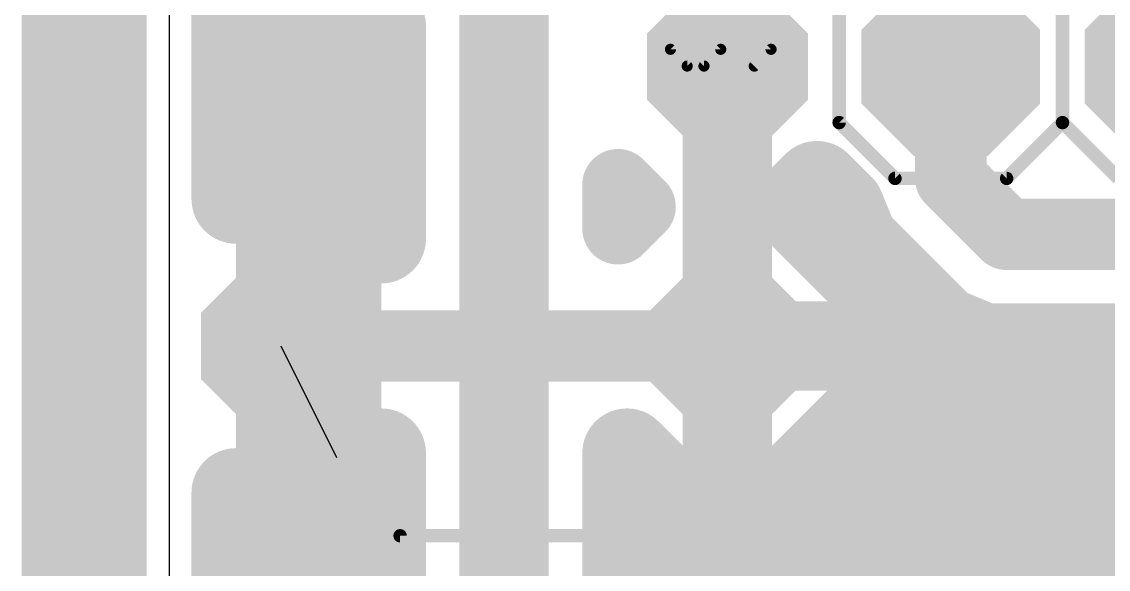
# Model space of a CAD drawing. Extents: x -2.9 to 49.9, y -3.5 to 62.6.
# Drawn here: x -2.95 to 9.41, y 10.16 to 16.39 of the extents above; entities that cross this region are included whole.
import ezdxf

# ---------------------------------------------------------------- set-up
doc = ezdxf.new("R2010")
doc.units = 0
for name, color, linetype in [('1', 22, 'CONTINUOUS'), ('16', 175, 'CONTINUOUS'), ('17', 82, 'CONTINUOUS'), ('18', 82, 'CONTINUOUS'), ('19', 53, 'CONTINUOUS'), ('20', 251, 'CONTINUOUS'), ('21', 253, 'CONTINUOUS'), ('25', 253, 'CONTINUOUS')]:
    doc.layers.add(name, color=color, linetype=linetype)

# ---------------------------------------------------------------- blocks, each defined once
blk = doc.blocks.new('OCTAGONP')
at = {"const_width": 0.5}
blk.add_lwpolyline([(-0.25, -0.1036), (-0.25, 0.1036), (-0.1036, 0.25), (0.1036, 0.25), (0.25, 0.1036), (0.25, -0.1036), (0.1036, -0.25), (-0.1036, -0.25), (-0.25, -0.1036), (-0.25, 0.1036)], dxfattribs=at)
blk = doc.blocks.new('OCTAGONV')
at = {"const_width": 0.5}
blk.add_lwpolyline([(-0.25, -0.1036), (-0.25, 0.1036), (-0.1036, 0.25), (0.1036, 0.25), (0.25, 0.1036), (0.25, -0.1036), (0.1036, -0.25), (-0.1036, -0.25), (-0.25, -0.1036), (-0.25, 0.1036)], dxfattribs=at)

msp = doc.modelspace()

# ---------------------------------------------------------------- linework, layer by layer
at = {"layer": '1', "const_width": 0.8128}
msp.add_lwpolyline([(0, 12.7), (5.08, 12.7)], dxfattribs=at)
at = {"layer": '1', "const_width": 0.4064}
for points in [[(0, 12.9032, 1), (0, 12.4968)], [(5.08, 12.4968, 1), (5.08, 12.9032)]]:
    msp.add_lwpolyline(points, format="xyb", dxfattribs=at)
at = {"layer": '16'}
for points, const_width in [([(-2.54, -1.27), (-2.54, 62.23)], 0.8128), ([(-1.9304, 60.8286), (-1.9304, 0.1514)], 0.8128), ([(-0.508, 14.37), (-0.508, 60.198)], 1.016), ([(-0.6096, 14.5224), (-0.6096, 60.2996)], 0.8128), ([(2.54, 17.78), (2.54, 8.89)], 1.016), ([(5.08, 17.5514), (5.08, 15.875)], 1.016), ([(5.08, 15.875), (5.08, 17.5514)], 1.016), ([(0.508, 16.9383), (1.143, 16.3033)], 1.016), ([(0.6096, 16.9804), (1.2446, 16.3454)], 0.8128), ([(1.143, 16.3033), (1.143, 13.9187)], 1.016), ([(-0.508, 16.256), (1.143, 16.256)], 1.016), ([(1.2446, 16.3454), (1.2446, 15.1196)], 0.8128), ([(5.08, 16.256), (5.08, 16.256)], 1.016), ([(-2.54, 16.256), (-1.9304, 16.256)], 0.8128), ([(-0.6096, 16.256), (1.2446, 16.256)], 0.8128), ([(5.08, 15.875), (5.08, 15.875)], 1.016), ([(5.08, 14.37), (5.08, 15.875)], 1.016), ([(5.08, 15.875), (5.08, 15.875)], 1.016), ([(5.08, 15.875), (5.08, 12.7)], 1.016), ([(7.62, 14.605), (7.62, 15.875)], 0.8128), ([(-2.54, 15.4432), (-1.9304, 15.4432)], 0.8128), ([(-0.6096, 15.4432), (1.2446, 15.4432)], 0.8128), ([(-0.508, 15.24), (1.143, 15.24)], 1.016), ([(5.08, 15.24), (5.08, 15.24)], 1.016), ([(0.3773, 15.2654), (-0.0988, 15.0682)], 0.8128), ([(0.8927, 15.2654), (0.3773, 15.2654)], 0.8128), ([(1.2446, 15.1196), (0.8927, 15.2654)], 0.8128), ([(-0.0988, 15.0682), (-0.4632, 14.7038)], 0.8128), ([(-0.4632, 14.7038), (-0.5383, 14.5224)], 0.8128), ([(-2.54, 14.6304), (-1.9304, 14.6304)], 0.8128), ([(-0.6096, 14.6304), (-0.4936, 14.6304)], 0.8128), ([(5.8588, 14.283), (6.0986, 14.5228)], 1.016), ([(6.0986, 14.5228), (6.3604, 14.2609)], 1.016), ([(7.62, 14.605), (8.255, 13.97)], 0.8128), ([(-0.5383, 14.5224), (-0.6096, 14.5224)], 0.8128), ([(0, 14.37), (-0.508, 14.37)], 1.016), ([(0.6917, 14.37), (0, 14.37)], 1.016), ([(0, 14.37), (0, 12.7)], 1.016), ([(0, 12.7), (0, 14.37)], 1.016), ([(1.143, 13.9187), (0.6917, 14.37)], 1.016), ([(3.8354, 14.0327), (3.8354, 14.5333)], 0.8128), ([(3.8354, 14.5333), (4.0857, 14.283)], 0.8128), ([(5.08, 12.7), (5.08, 14.37)], 1.016), ([(6.0743, 14.283), (6.2782, 14.4869)], 0.8128), ([(6.2782, 14.4869), (6.4465, 14.3185)], 0.8128), ([(0, 14.224), (0, 14.224)], 1.016), ([(0.8377, 14.224), (1.143, 14.224)], 1.016), ([(5.08, 14.224), (5.08, 14.224)], 1.016), ([(6.75, 13.3917), (5.8588, 14.283)], 1.016), ([(5.9177, 14.224), (6.3757, 14.224)], 1.016), ([(6.3604, 14.2609), (6.5218, 13.8712)], 1.016), ([(6.4465, 14.3185), (6.6079, 13.9288)], 0.8128), ([(4.0857, 14.283), (3.8354, 14.0327)], 0.8128), ([(6.9024, 13.4549), (6.0743, 14.283)], 0.8128), ([(0.635, 11.43), (0.635, 13.97)], 1.016), ([(6.5218, 13.8712), (7.1568, 13.2362)], 1.016), ([(6.6079, 13.9288), (6.9438, 13.5929)], 0.8128), ([(8.255, 13.97), (13.97, 13.97)], 0.8128), ([(-2.54, 13.8176), (-1.9304, 13.8176)], 0.8128), ([(6.5397, 13.8176), (6.7191, 13.8176)], 0.8128), ([(6.9438, 13.5929), (7.2429, 13.2938)], 0.8128), ([(6.75, 12.7), (6.75, 13.3917)], 1.016), ([(6.9024, 11.9451), (6.9024, 13.4549)], 0.8128), ([(7.1568, 13.2362), (7.5212, 12.8718)], 1.016), ([(0, 13.208), (0, 13.208)], 1.016), ([(5.08, 13.208), (5.08, 13.208)], 1.016), ([(6.75, 13.208), (7.185, 13.208)], 1.016), ([(7.2429, 13.2938), (7.5788, 12.9579)], 0.8128), ([(-2.54, 13.0048), (-1.9304, 13.0048)], 0.8128), ([(6.9024, 13.0048), (7.5319, 13.0048)], 0.8128), ([(7.5212, 12.8718), (7.9973, 12.6746)], 1.016), ([(7.5788, 12.9579), (8.0175, 12.7762)], 0.8128), ([(0, 12.7), (0, 12.7)], 1.016), ([(0, 11.03), (0, 12.7)], 1.016), ([(0, 12.7), (0, 12.7)], 1.016), ([(0, 12.7), (0, 11.03)], 1.016), ([(5.08, 12.7), (5.08, 12.7)], 1.016), ([(5.08, 11.03), (5.08, 12.7)], 1.016), ([(5.08, 12.7), (5.08, 12.7)], 1.016), ([(5.08, 12.7), (5.08, 11.03)], 1.016), ([(6.75, 12.7), (5.08, 12.7)], 1.016), ([(5.08, 12.7), (5.08, 12.7)], 1.016), ([(5.08, 12.7), (6.75, 12.7)], 1.016), ([(6.75, 12.0083), (6.75, 12.7)], 1.016), ([(7.9973, 12.6746), (14.2277, 12.6746)], 1.016), ([(8.0175, 12.7762), (14.2075, 12.7762)], 0.8128), ([(0, 12.192), (0, 12.192)], 1.016), ([(5.08, 12.192), (5.08, 12.192)], 1.016), ([(6.75, 12.192), (23.2973, 12.192)], 1.016), ([(-2.54, 12.192), (-1.9304, 12.192)], 0.8128), ([(5.7717, 11.03), (6.75, 12.0083)], 1.016), ([(6.9024, 12.192), (23.441, 12.192)], 0.8128), ([(5.8349, 10.8776), (6.9024, 11.9451)], 0.8128), ([(0.6917, 11.03), (1.143, 11.4813)], 1.016), ([(1.143, 11.4813), (1.143, 9.4687)], 1.016), ([(3.937, 8.6121), (3.937, 11.4813)], 1.016), ([(3.937, 11.4813), (4.3883, 11.03)], 1.016), ([(-2.54, 11.3792), (-1.9304, 11.3792)], 0.8128), ([(3.8354, 8.6323), (3.8354, 11.3673)], 0.8128), ([(3.8354, 11.3673), (4.3251, 10.8776)], 0.8128), ([(6.3365, 11.3792), (27.3876, 11.3792)], 0.8128), ([(0, 11.176), (0, 11.176)], 1.016), ([(0.8377, 11.176), (1.143, 11.176)], 1.016), ([(3.937, 11.176), (4.2423, 11.176)], 1.016), ([(5.08, 11.176), (5.08, 11.176)], 1.016), ([(5.9177, 11.176), (27.54, 11.176)], 1.016), ([(-0.508, 0.782), (-0.508, 11.03)], 1.016), ([(-0.508, 11.03), (0, 11.03)], 1.016), ([(0, 11.03), (0.6917, 11.03)], 1.016), ([(4.3883, 11.03), (5.08, 11.03)], 1.016), ([(5.08, 11.03), (5.7717, 11.03)], 1.016), ([(-0.6096, 0.6804), (-0.6096, 10.8776)], 0.8128), ([(-0.6096, 10.8776), (-0.5383, 10.8776)], 0.8128), ([(-0.5383, 10.8776), (-0.4632, 10.6962)], 0.8128), ([(4.3251, 10.8776), (5.8349, 10.8776)], 0.8128), ([(-0.4632, 10.6962), (-0.0988, 10.3318)], 0.8128), ([(-2.54, 10.5664), (-1.9304, 10.5664)], 0.8128), ([(-0.6096, 10.5664), (-0.3334, 10.5664)], 0.8128), ([(3.8354, 10.5664), (27.3876, 10.5664)], 0.8128), ([(-0.508, 10.16), (1.143, 10.16)], 1.016), ([(-0.0988, 10.3318), (0.3773, 10.1346)], 0.8128), ([(0.8927, 10.1346), (1.2446, 10.2804)], 0.8128), ([(1.2446, 10.2804), (1.2446, 9.4266)], 0.8128), ([(3.937, 10.16), (27.54, 10.16)], 1.016), ([(0.3773, 10.1346), (0.8927, 10.1346)], 0.8128), ([(-2.54, 9.7536), (-1.9304, 9.7536)], 0.8128), ([(-0.6096, 9.7536), (1.2446, 9.7536)], 0.8128), ([(3.8354, 9.7536), (27.6741, 9.7536)], 0.8128)]:
    msp.add_lwpolyline(points, dxfattribs=dict(at, const_width=const_width))
for points, const_width in [([(1.397, 16.3033, 1), (0.889, 16.3033)], 0.508), ([(-0.508, 16.51, 1), (-0.508, 16.002)], 0.508), ([(0.9634, 16.1237, 1), (1.3226, 16.4829)], 0.508), ([(1.4478, 16.3454, 1), (1.0414, 16.3454)], 0.4064), ([(1.143, 16.002, 1), (1.143, 16.51)], 0.508), ([(1.1009, 16.2017, 1), (1.3883, 16.4891)], 0.4064), ([(5.08, 16.51, 1), (5.08, 16.002)], 0.508), ([(5.08, 16.002, 1), (5.08, 16.51)], 0.508), ([(-2.54, 16.4592, 1), (-2.54, 16.0528)], 0.4064), ([(-1.9304, 16.0528, 1), (-1.9304, 16.4592)], 0.4064), ([(-0.6096, 16.4592, 1), (-0.6096, 16.0528)], 0.4064), ([(1.2446, 16.0528, 1), (1.2446, 16.4592)], 0.4064), ([(5.08, 16.129, 1), (5.08, 15.621)], 0.508), ([(5.334, 15.875, 1), (4.826, 15.875)], 0.508), ([(5.08, 16.129, 1), (5.08, 15.621)], 0.508), ([(5.334, 15.875, 1), (4.826, 15.875)], 0.508), ([(5.08, 15.621, 1), (5.08, 16.129)], 0.508), ([(5.08, 15.621, 1), (5.08, 16.129)], 0.508), ([(7.8232, 15.875, 1), (7.4168, 15.875)], 0.4064), ([(4.826, 15.875, 1), (5.334, 15.875)], 0.508), ([(4.826, 15.875, 1), (5.334, 15.875)], 0.508), ([(-2.54, 15.6464, 1), (-2.54, 15.24)], 0.4064), ([(-1.9304, 15.24, 1), (-1.9304, 15.6464)], 0.4064), ([(-0.6096, 15.6464, 1), (-0.6096, 15.24)], 0.4064), ([(1.2446, 15.24, 1), (1.2446, 15.6464)], 0.4064), ([(-0.508, 15.494, 1), (-0.508, 14.986)], 0.508), ([(1.143, 14.986, 1), (1.143, 15.494)], 0.508), ([(5.08, 15.494, 1), (5.08, 14.986)], 0.508), ([(5.08, 14.986, 1), (5.08, 15.494)], 0.508), ([(0.3773, 15.4686, 1), (0.3773, 15.0622)], 0.4064), ([(0.4551, 15.0777, 1), (0.2996, 15.4531)], 0.4064), ([(0.9704, 15.4531, 1), (0.8149, 15.0777)], 0.4064), ([(0.8927, 15.0622, 1), (0.8927, 15.4686)], 0.4064), ([(-0.1765, 15.2559, 1), (-0.021, 14.8805)], 0.4064), ([(0.0449, 14.9245, 1), (-0.2425, 15.2119)], 0.4064), ([(1.1668, 14.9319, 1), (1.3224, 15.3074)], 0.4064), ([(1.0414, 15.1196, 1), (1.4478, 15.1196)], 0.4064), ([(-0.2755, 14.626, 1), (-0.6509, 14.7815)], 0.4064), ([(-2.54, 14.8336, 1), (-2.54, 14.4272)], 0.4064), ([(-1.9304, 14.4272, 1), (-1.9304, 14.8336)], 0.4064), ([(-0.6096, 14.8336, 1), (-0.6096, 14.4272)], 0.4064), ([(-0.6069, 14.8475, 1), (-0.3195, 14.5601)], 0.4064), ([(-0.4936, 14.4272, 1), (-0.4936, 14.8336)], 0.4064), ([(6.2782, 14.7024, 1), (5.9189, 14.3432)], 0.508), ([(6.2782, 14.3432, 1), (5.9189, 14.7024)], 0.508), ([(7.7637, 14.7487, 1), (7.4763, 14.4613)], 0.4064), ([(-0.6096, 14.7256, 1), (-0.6096, 14.3192)], 0.4064), ([(-0.508, 14.624, 1), (-0.508, 14.116)], 0.508), ([(-0.5383, 14.3192, 1), (-0.5383, 14.7256)], 0.4064), ([(0, 14.624, 1), (0, 14.116)], 0.508), ([(0.254, 14.37, 1), (-0.254, 14.37)], 0.508), ([(0.254, 14.37, 1), (-0.254, 14.37)], 0.508), ([(0, 14.116, 1), (0, 14.624)], 0.508), ([(0.8713, 14.5496, 1), (0.5121, 14.1904)], 0.508), ([(0.6917, 14.116, 1), (0.6917, 14.624)], 0.508), ([(4.0386, 14.5333, 1), (3.6322, 14.5333)], 0.4064), ([(3.9791, 14.677, 1), (3.6917, 14.3896)], 0.4064), ([(5.334, 14.37, 1), (4.826, 14.37)], 0.508), ([(6.4218, 14.6305, 1), (6.1345, 14.3432)], 0.4064), ([(6.4218, 14.3432, 1), (6.1345, 14.6305)], 0.4064), ([(-0.8128, 14.5224, 1), (-0.4064, 14.5224)], 0.4064), ([(-0.726, 14.6002, 1), (-0.3506, 14.4446)], 0.4064), ([(0, 14.478, 1), (0, 13.97)], 0.508), ([(0, 13.97, 1), (0, 14.478)], 0.508), ([(0.8377, 14.478, 1), (0.8377, 13.97)], 0.508), ([(1.143, 13.97, 1), (1.143, 14.478)], 0.508), ([(5.08, 14.478, 1), (5.08, 13.97)], 0.508), ([(5.08, 13.97, 1), (5.08, 14.478)], 0.508), ([(6.0384, 14.4626, 1), (5.6792, 14.1034)], 0.508), ([(5.6792, 14.4626, 1), (6.0384, 14.1034)], 0.508), ([(5.9177, 14.478, 1), (5.9177, 13.97)], 0.508), ([(6.5951, 14.3581, 1), (6.1257, 14.1637)], 0.508), ([(6.6342, 14.3963, 1), (6.2588, 14.2407)], 0.4064), ([(6.3757, 13.97, 1), (6.3757, 14.478)], 0.508), ([(7.4168, 14.605, 1), (7.8232, 14.605)], 0.4064), ([(-0.762, 14.37, 1), (-0.254, 14.37)], 0.508), ([(4.2294, 14.1393, 1), (3.942, 14.4267)], 0.4064), ([(3.942, 14.1393, 1), (4.2294, 14.4267)], 0.4064), ([(4.826, 14.37, 1), (5.334, 14.37)], 0.508), ([(6.218, 14.4267, 1), (5.9306, 14.1393)], 0.4064), ([(5.9306, 14.4267, 1), (6.218, 14.1393)], 0.4064), ([(6.1808, 14.0813, 1), (6.54, 14.4405)], 0.508), ([(6.3028, 14.1748, 1), (6.5902, 14.4622)], 0.4064), ([(0.889, 13.97, 1), (0.381, 13.97)], 0.508), ([(0.9634, 13.7391, 1), (1.3226, 14.0983)], 0.508), ([(3.6917, 14.1763, 1), (3.9791, 13.889)], 0.4064), ([(6.7014, 14.0508, 1), (6.3422, 13.6916)], 0.508), ([(6.7516, 14.0724, 1), (6.4643, 13.7851)], 0.4064), ([(8.255, 14.1732, 1), (8.255, 13.7668)], 0.4064), ([(-2.54, 14.0208, 1), (-2.54, 13.6144)], 0.4064), ([(-1.9304, 13.6144, 1), (-1.9304, 14.0208)], 0.4064), ([(3.6322, 14.0327, 1), (4.0386, 14.0327)], 0.4064), ([(6.2871, 13.774, 1), (6.7565, 13.9684)], 0.508), ([(6.5397, 14.0208, 1), (6.5397, 13.6144)], 0.4064), ([(6.7191, 13.6144, 1), (6.7191, 14.0208)], 0.4064), ([(8.1113, 13.8263, 1), (8.3987, 14.1137)], 0.4064), ([(0.889, 13.9187, 1), (1.397, 13.9187)], 0.508), ([(6.4202, 13.851, 1), (6.7957, 14.0065)], 0.4064), ([(7.0874, 13.7366, 1), (6.8001, 13.4493)], 0.4064), ([(7.004, 13.3917, 1), (6.496, 13.3917)], 0.508), ([(7.1056, 13.4549, 1), (6.6992, 13.4549)], 0.4064), ([(6.8001, 13.4493, 1), (7.0874, 13.7366)], 0.4064), ([(6.5704, 13.2121, 1), (6.9296, 13.5713)], 0.508), ([(6.7587, 13.3112, 1), (7.0461, 13.5985)], 0.4064), ([(7.3364, 13.4158, 1), (6.9772, 13.0566)], 0.508), ([(0, 13.462, 1), (0, 12.954)], 0.508), ([(0, 12.954, 1), (0, 13.462)], 0.508), ([(5.08, 13.462, 1), (5.08, 12.954)], 0.508), ([(5.08, 12.954, 1), (5.08, 13.462)], 0.508), ([(6.75, 13.462, 1), (6.75, 12.954)], 0.508), ([(6.9772, 13.0566, 1), (7.3364, 13.4158)], 0.508), ([(7.3866, 13.4374, 1), (7.0993, 13.1501)], 0.4064), ([(7.0993, 13.1501, 1), (7.3866, 13.4374)], 0.4064), ([(7.185, 12.954, 1), (7.185, 13.462)], 0.508), ([(-2.54, 13.208, 1), (-2.54, 12.8016)], 0.4064), ([(-1.9304, 12.8016, 1), (-1.9304, 13.208)], 0.4064), ([(6.9024, 13.208, 1), (6.9024, 12.8016)], 0.4064), ([(7.6184, 13.1065, 1), (7.424, 12.6371)], 0.508), ([(7.6565, 13.1457, 1), (7.501, 12.7702)], 0.4064), ([(7.5319, 12.8016, 1), (7.5319, 13.208)], 0.4064), ([(7.3416, 12.6922, 1), (7.7008, 13.0514)], 0.508), ([(7.4351, 12.8143, 1), (7.7224, 13.1016)], 0.4064), ([(0, 12.954, 1), (0, 12.446)], 0.508), ([(0.254, 12.7, 1), (-0.254, 12.7)], 0.508), ([(0, 12.954, 1), (0, 12.446)], 0.508), ([(0.254, 12.7, 1), (-0.254, 12.7)], 0.508), ([(0, 12.446, 1), (0, 12.954)], 0.508), ([(0, 12.446, 1), (0, 12.954)], 0.508), ([(5.08, 12.954, 1), (5.08, 12.446)], 0.508), ([(5.334, 12.7, 1), (4.826, 12.7)], 0.508), ([(5.08, 12.954, 1), (5.08, 12.446)], 0.508), ([(5.334, 12.7, 1), (4.826, 12.7)], 0.508), ([(5.08, 12.954, 1), (5.08, 12.446)], 0.508), ([(5.334, 12.7, 1), (4.826, 12.7)], 0.508), ([(5.08, 12.954, 1), (5.08, 12.446)], 0.508), ([(5.08, 12.446, 1), (5.08, 12.954)], 0.508), ([(5.08, 12.446, 1), (5.08, 12.954)], 0.508), ([(7.004, 12.7, 1), (6.496, 12.7)], 0.508), ([(6.75, 12.446, 1), (6.75, 12.954)], 0.508), ([(6.75, 12.446, 1), (6.75, 12.954)], 0.508), ([(7.9973, 12.9286, 1), (7.9973, 12.4206)], 0.508), ([(8.0175, 12.9794, 1), (8.0175, 12.573)], 0.4064), ([(7.9001, 12.4399, 1), (8.0945, 12.9093)], 0.508), ([(7.9398, 12.5885, 1), (8.0953, 12.9639)], 0.4064), ([(-0.254, 12.7, 1), (0.254, 12.7)], 0.508), ([(-0.254, 12.7, 1), (0.254, 12.7)], 0.508), ([(4.826, 12.7, 1), (5.334, 12.7)], 0.508), ([(4.826, 12.7, 1), (5.334, 12.7)], 0.508), ([(4.826, 12.7, 1), (5.334, 12.7)], 0.508), ([(6.496, 12.7, 1), (7.004, 12.7)], 0.508), ([(0, 12.446, 1), (0, 11.938)], 0.508), ([(0, 11.938, 1), (0, 12.446)], 0.508), ([(5.08, 12.446, 1), (5.08, 11.938)], 0.508), ([(5.08, 11.938, 1), (5.08, 12.446)], 0.508), ([(6.75, 12.446, 1), (6.75, 11.938)], 0.508), ([(-2.54, 12.3952, 1), (-2.54, 11.9888)], 0.4064), ([(-1.9304, 11.9888, 1), (-1.9304, 12.3952)], 0.4064), ([(6.9296, 11.8287, 1), (6.5704, 12.1879)], 0.508), ([(6.9024, 12.3952, 1), (6.9024, 11.9888)], 0.4064), ([(6.496, 12.0083, 1), (7.004, 12.0083)], 0.508), ([(7.0461, 11.8015, 1), (6.7587, 12.0888)], 0.4064), ([(6.6992, 11.9451, 1), (7.1056, 11.9451)], 0.4064), ([(1.397, 11.4813, 1), (0.889, 11.4813)], 0.508), ([(1.3226, 11.3017, 1), (0.9634, 11.6609)], 0.508), ([(4.191, 11.4813, 1), (3.683, 11.4813)], 0.508), ([(4.1166, 11.6609, 1), (3.7574, 11.3017)], 0.508), ([(-2.54, 11.5824, 1), (-2.54, 11.176)], 0.4064), ([(-1.9304, 11.176, 1), (-1.9304, 11.5824)], 0.4064), ([(4.0386, 11.3673, 1), (3.6322, 11.3673)], 0.4064), ([(3.9791, 11.511, 1), (3.6917, 11.2237)], 0.4064), ([(6.3365, 11.5824, 1), (6.3365, 11.176)], 0.4064), ([(0, 11.43, 1), (0, 10.922)], 0.508), ([(0, 10.922, 1), (0, 11.43)], 0.508), ([(0.381, 11.43, 1), (0.889, 11.43)], 0.508), ([(0.8377, 11.43, 1), (0.8377, 10.922)], 0.508), ([(1.143, 10.922, 1), (1.143, 11.43)], 0.508), ([(3.937, 11.43, 1), (3.937, 10.922)], 0.508), ([(4.2423, 10.922, 1), (4.2423, 11.43)], 0.508), ([(5.08, 11.43, 1), (5.08, 10.922)], 0.508), ([(5.08, 10.922, 1), (5.08, 11.43)], 0.508), ([(5.9177, 11.43, 1), (5.9177, 10.922)], 0.508), ([(-0.254, 11.03, 1), (-0.762, 11.03)], 0.508), ([(-0.508, 11.284, 1), (-0.508, 10.776)], 0.508), ([(0, 11.284, 1), (0, 10.776)], 0.508), ([(0, 10.776, 1), (0, 11.284)], 0.508), ([(0.6917, 10.776, 1), (0.6917, 11.284)], 0.508), ([(4.3883, 11.284, 1), (4.3883, 10.776)], 0.508), ([(5.08, 11.284, 1), (5.08, 10.776)], 0.508), ([(5.08, 10.776, 1), (5.08, 11.284)], 0.508), ([(5.7717, 10.776, 1), (5.7717, 11.284)], 0.508), ([(0.5121, 11.2096, 1), (0.8713, 10.8504)], 0.508), ([(4.2087, 10.8504, 1), (4.5679, 11.2096)], 0.508), ([(5.5921, 11.2096, 1), (5.9513, 10.8504)], 0.508), ([(-0.4064, 10.8776, 1), (-0.8128, 10.8776)], 0.4064), ([(-0.6096, 11.0808, 1), (-0.6096, 10.6744)], 0.4064), ([(-0.3506, 10.9554, 1), (-0.726, 10.7998)], 0.4064), ([(-0.5383, 10.6744, 1), (-0.5383, 11.0808)], 0.4064), ([(-0.254, 11.03, 1), (0.254, 11.03)], 0.508), ([(-0.254, 11.03, 1), (0.254, 11.03)], 0.508), ([(4.3251, 11.0808, 1), (4.3251, 10.6744)], 0.4064), ([(4.826, 11.03, 1), (5.334, 11.03)], 0.508), ([(4.826, 11.03, 1), (5.334, 11.03)], 0.508), ([(5.8349, 10.6744, 1), (5.8349, 11.0808)], 0.4064), ([(4.1815, 10.7339, 1), (4.4688, 11.0213)], 0.4064), ([(5.6912, 11.0213, 1), (5.9785, 10.7339)], 0.4064), ([(-0.3195, 10.8399, 1), (-0.6069, 10.5525)], 0.4064), ([(-2.54, 10.7696, 1), (-2.54, 10.3632)], 0.4064), ([(-1.9304, 10.3632, 1), (-1.9304, 10.7696)], 0.4064), ([(-0.6096, 10.7696, 1), (-0.6096, 10.3632)], 0.4064), ([(-0.6509, 10.6185, 1), (-0.2755, 10.774)], 0.4064), ([(-0.3334, 10.3632, 1), (-0.3334, 10.7696)], 0.4064), ([(3.8354, 10.7696, 1), (3.8354, 10.3632)], 0.4064), ([(-0.508, 10.414, 1), (-0.508, 9.906)], 0.508), ([(-0.021, 10.5195, 1), (-0.1765, 10.1441)], 0.4064), ([(-0.2425, 10.1881, 1), (0.0449, 10.4755)], 0.4064), ([(1.4478, 10.2804, 1), (1.0414, 10.2804)], 0.4064), ([(1.143, 9.906, 1), (1.143, 10.414)], 0.508), ([(1.3224, 10.0926, 1), (1.1668, 10.4681)], 0.4064), ([(3.937, 10.414, 1), (3.937, 9.906)], 0.508), ([(0.3773, 10.3378, 1), (0.3773, 9.9314)], 0.4064), ([(0.2996, 9.9469, 1), (0.4551, 10.3223)], 0.4064), ([(0.8149, 10.3223, 1), (0.9704, 9.9469)], 0.4064), ([(0.8927, 9.9314, 1), (0.8927, 10.3378)], 0.4064)]:
    msp.add_lwpolyline(points, format="xyb", dxfattribs=dict(at, const_width=const_width))
at = {"layer": '19'}
msp.add_line((0, 12.7), (0.635, 11.43), dxfattribs=at)
at = {"layer": '20'}
msp.add_line((-1.27, 60.96), (-1.27, 0.02), dxfattribs=at)
at = {"layer": '21', "const_width": 0.1524}
for points in [[(6.35, 15.24), (6.35, 16.51)], [(8.89, 15.24), (8.89, 16.51)], [(6.985, 14.605), (6.35, 15.24)], [(8.255, 14.605), (8.89, 15.24)], [(9.525, 14.605), (8.89, 15.24)], [(8.255, 14.605), (6.985, 14.605)], [(11.339, 10.541), (1.357, 10.541)], [(1.357, 8.153), (1.357, 10.541)]]:
    msp.add_lwpolyline(points, dxfattribs=at)
at = {"layer": '21', "const_width": 0.0762}
for points in [[(6.3119, 15.24, 1), (6.3881, 15.24)], [(6.3769, 15.2669, 1), (6.3231, 15.2131)], [(8.8519, 15.24, 1), (8.9281, 15.24)], [(8.9169, 15.2669, 1), (8.8631, 15.2131)], [(8.9169, 15.2131, 1), (8.8631, 15.2669)], [(6.985, 14.6431, 1), (6.985, 14.5669)], [(6.9581, 14.5781, 1), (7.0119, 14.6319)], [(8.2281, 14.6319, 1), (8.2819, 14.5781)], [(8.255, 14.5669, 1), (8.255, 14.6431)], [(1.357, 10.5791, 1), (1.357, 10.5029)], [(1.3951, 10.541, 1), (1.3189, 10.541)]]:
    msp.add_lwpolyline(points, format="xyb", dxfattribs=at)
at = {"layer": '25', "const_width": 0.127}
for points in [[(4.4313, 16.4547), (4.4313, 16.0734)], [(5.0033, 16.0734), (5.0033, 16.4547)], [(5.5753, 16.4547), (5.5753, 16.0734)], [(4.4313, 16.0734), (4.622, 15.8827)], [(4.8127, 15.8827), (5.0033, 16.0734)], [(5.5753, 16.0734), (5.3846, 15.8827)], [(4.622, 15.8827), (4.8127, 15.8827)]]:
    msp.add_lwpolyline(points, dxfattribs=at)
at = {"layer": '25', "const_width": 0.0635}
for points in [[(4.4538, 16.0958, 1), (4.4089, 16.0509)], [(4.3996, 16.0734, 1), (4.4631, 16.0734)], [(4.9716, 16.0734, 1), (5.0351, 16.0734)], [(5.0258, 16.0509, 1), (4.9809, 16.0958)], [(5.5436, 16.0734, 1), (5.6071, 16.0734)], [(5.5978, 16.0509, 1), (5.5528, 16.0958)], [(4.622, 15.9145, 1), (4.622, 15.851)], [(4.8127, 15.851, 1), (4.8127, 15.9145)], [(4.5995, 15.8603, 1), (4.6444, 15.9052)], [(4.7902, 15.9052, 1), (4.8351, 15.8603)], [(5.3622, 15.9052, 1), (5.4071, 15.8603)]]:
    msp.add_lwpolyline(points, format="xyb", dxfattribs=at)

# ---------------------------------------------------------------- block references
at = {"layer": '17', "rotation": 270}
for p, xscale, yscale in [((7.62, 15.875), 2.032, 2.032), ((7.62, 15.875), 2.032, 2.032), ((10.16, 15.875), 2.032, 2.032), ((10.16, 15.875), 2.032, 2.032), ((5.08, 15.875), 1.8288, 1.8288), ((5.08, 15.875), 1.8288, 1.8288)]:
    msp.add_blockref('OCTAGONP', p, dxfattribs=dict(at, xscale=xscale, yscale=yscale))
at = {"layer": '18', "xscale": 1.816, "yscale": 1.816}
for p in [(0, 12.7), (0, 12.7), (5.08, 12.7), (5.08, 12.7)]:
    msp.add_blockref('OCTAGONV', p, dxfattribs=at)

doc.saveas('drawing.dxf')
